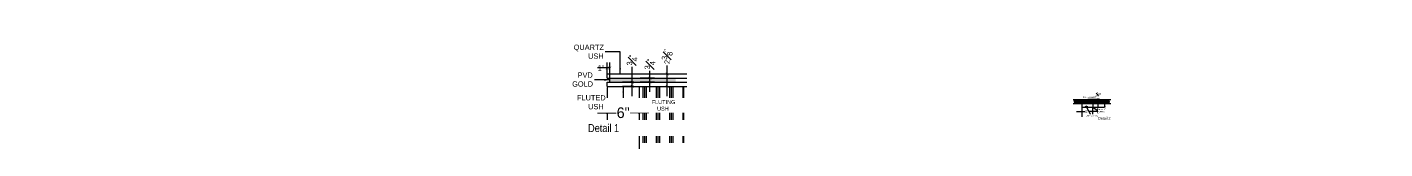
# Model space of a CAD drawing. Header units: inches. Extents: x -109431 to 29005, y -34715 to -1756.
# Drawn here: x -42350 to -42095.5, y -12425.2 to -12402.3 of the extents above; entities that cross this region are included whole.
import ezdxf

# ---------------------------------------------------------------- set-up
doc = ezdxf.new("R2010")
doc.units = ezdxf.units.IN
doc.header["$LTSCALE"] = 0.05
doc.header["$MEASUREMENT"] = 0
doc.header["$PDMODE"] = 3
doc.header["$PDSIZE"] = -4
doc.linetypes.add('DASHED2', pattern=[0.375, 0.25, -0.125])
doc.layers.get('Defpoints').update_dxf_attribs({"linetype": 'DASHED2'})
doc.layers.add('Civil Dimension - Text', color=7, linetype='Continuous')
doc.layers.add('text', color=4, linetype='Continuous')
doc.layers.add('hatch', color=7, linetype='Continuous', lineweight=25)
doc.styles.add('4MMOF3-8', font='ARIALN.TTF', dxfattribs={"height": 5.12})
doc.styles.add('9-128OF1-4', font='ARIALN.TTF', dxfattribs={"height": 3.0792})
doc.styles.get("Standard").update_dxf_attribs({"font": 'stylu.ttf', "height": 6})
doc.styles.add('style2', font='stylu.ttf')
doc.dimstyles.new('Annotative', dxfattribs={"dimtxt": 0.18, "dimasz": 0.18, "dimexe": 0.18, "dimexo": 0.0625, "dimgap": 0.09, "dimtad": 0, "dimtih": 1, "dimtoh": 1, "dimdec": 4, "dimzin": 0, "dimdsep": 46, "dimtxsty": 'Standard', "dimcen": 0.09, "dimadec": 0, "dimazin": 0, "dimtfac": 1, "dimtdec": 4, "dimtofl": 0, "dimtmove": 0, "dimatfit": 3, "dimfxl": 1, "dimtolj": 1, "dimtzin": 0, "dimarcsym": 0})
doc.dimstyles.new('DIM 1-4', dxfattribs={"dimtxt": 3.0792, "dimasz": 1.82, "dimexe": 1.82, "dimexo": 0, "dimgap": 0.09, "dimtad": 0, "dimzin": 0, "dimdsep": 46, "dimlunit": 4, "dimtxsty": '9-128OF1-4', "dimblk": 'ARCHTICK', "dimcen": 1.8125, "dimdle": 1.82, "dimclrd": 8, "dimclre": 8, "dimadec": 0, "dimazin": 0, "dimtfac": 1, "dimtofl": 0, "dimtmove": 0, "dimatfit": 3, "dimldrblk": 'OPEN90', "dimfxl": 1, "dimtolj": 1, "dimtzin": 0, "dimlwd": -1, "dimarcsym": 0})

# ---------------------------------------------------------------- blocks, each defined once
blk = doc.blocks.new('_ArchTick')
at = {"color": 0, "const_width": 0.15}
blk.add_lwpolyline([(-0.5, -0.5), (0.5, 0.5)], dxfattribs=at)
blk = doc.blocks.new('*D832')
at = {"layer": 'Civil Dimension - Text', "color": 8, "lineweight": -2, "ltscale": 50, "transparency": 16777216}
for p, q in [((-42241.3, -12413.65), (-42241.3, -12420.23)), ((-42235.29, -12413.65), (-42235.29, -12420.23))]:
    blk.add_line(p, q, dxfattribs=at)
at = {"layer": 'Civil Dimension - Text', "color": 8, "ltscale": 50, "transparency": 16777216}
for p, q in [((-42243.12, -12418.41), (-42239.61, -12418.41)), ((-42233.47, -12418.41), (-42236.99, -12418.41))]:
    blk.add_line(p, q, dxfattribs=at)
at = {"layer": 'Defpoints', "color": 0, "ltscale": 50, "transparency": 16777216}
for p in [(-42241.3, -12413.65), (-42235.29, -12413.65), (-42241.3, -12418.41)]:
    blk.add_point(p, dxfattribs=at)
at = {"layer": 'Civil Dimension - Text', "color": 8, "ltscale": 50, "transparency": 16777216, "xscale": 0.5, "yscale": 0.5, "zscale": 0.5, "rotation": 180}
blk.add_blockref('_ArchTick', (-42241.3, -12418.41), dxfattribs=at)
at = {"layer": 'Civil Dimension - Text', "color": 8, "ltscale": 50, "transparency": 16777216, "xscale": 0.5, "yscale": 0.5, "zscale": 0.5}
blk.add_blockref('_ArchTick', (-42235.29, -12418.41), dxfattribs=at)
at = {"layer": 'Civil Dimension - Text', "color": 0, "lineweight": 15, "ltscale": 50, "transparency": 16777216, "insert": (-42238.3, -12418.41), "char_height": 3, "attachment_point": 5, "style": 'style2'}
blk.add_mtext('\\A1;{\\H0.66667x;6"}', dxfattribs=at)
blk = doc.blocks.new('_Open90')
at = {"color": 0, "linetype": 'ByBlock', "lineweight": -2}
for p, q in [((0, 0), (-1, 0)), ((-0.5, 0.5), (0, 0)), ((0, 0), (-0.5, -0.5))]:
    blk.add_line(p, q, dxfattribs=at)
blk = doc.blocks.new('*D833')
at = {"layer": 'Civil Dimension - Text', "color": 8, "ltscale": 50, "transparency": 16777216}
for p, q in [((-42230.06, -12411.11), (-42230.06, -12409.55)), ((-42230.06, -12415.27), (-42230.06, -12411.11))]:
    blk.add_line(p, q, dxfattribs=at)
at = {"layer": 'Civil Dimension - Text', "color": 8, "lineweight": -2, "ltscale": 50, "transparency": 16777216}
for p, q in [((-42230.31, -12411.11), (-42228.24, -12411.11)), ((-42230.31, -12413.45), (-42228.24, -12413.45))]:
    blk.add_line(p, q, dxfattribs=at)
at = {"layer": 'Defpoints', "color": 0, "ltscale": 50, "transparency": 16777216}
for p in [(-42230.31, -12411.11), (-42230.06, -12411.11), (-42230.31, -12413.45)]:
    blk.add_point(p, dxfattribs=at)
at = {"layer": 'Civil Dimension - Text', "color": 8, "ltscale": 50, "transparency": 16777216, "xscale": 0.5, "yscale": 0.5, "zscale": 0.5}
for p, rotation in [((-42230.06, -12411.11), 90), ((-42230.06, -12413.45), 270)]:
    blk.add_blockref('_ArchTick', p, dxfattribs=dict(at, rotation=rotation))
at = {"layer": 'Civil Dimension - Text', "color": 0, "lineweight": 15, "ltscale": 50, "transparency": 16777216, "insert": (-42230.06, -12407.85), "char_height": 3, "attachment_point": 5, "rotation": 90, "style": 'style2'}
blk.add_mtext('\\A1;{\\H0.33333x;2{\\H1x;\\S3#8;}"}', dxfattribs=at)
blk = doc.blocks.new('*D834')
at = {"layer": 'Civil Dimension - Text', "color": 8, "ltscale": 50, "transparency": 16777216}
for p, q in [((-42236.62, -12412.67), (-42236.62, -12409.77)), ((-42236.62, -12415.27), (-42236.62, -12412.67))]:
    blk.add_line(p, q, dxfattribs=at)
at = {"layer": 'Civil Dimension - Text', "color": 8, "lineweight": -2, "ltscale": 50, "transparency": 16777216}
for p, q in [((-42236.33, -12412.67), (-42238.44, -12412.67)), ((-42236.33, -12413.45), (-42238.44, -12413.45))]:
    blk.add_line(p, q, dxfattribs=at)
at = {"layer": 'Defpoints', "color": 0, "ltscale": 50, "transparency": 16777216}
for p in [(-42236.62, -12412.67), (-42236.33, -12412.67), (-42236.33, -12413.45)]:
    blk.add_point(p, dxfattribs=at)
at = {"layer": 'Civil Dimension - Text', "color": 8, "ltscale": 50, "transparency": 16777216, "xscale": 0.5, "yscale": 0.5, "zscale": 0.5}
for p, rotation in [((-42236.62, -12412.67), 90), ((-42236.62, -12413.45), 270)]:
    blk.add_blockref('_ArchTick', p, dxfattribs=dict(at, rotation=rotation))
at = {"layer": 'Civil Dimension - Text', "color": 0, "lineweight": 15, "ltscale": 50, "transparency": 16777216, "insert": (-42236.62, -12408.5), "char_height": 3, "attachment_point": 5, "rotation": 90, "style": 'style2'}
blk.add_mtext('\\A1;{\\H0.33333x;{\\H1x;\\S3#4;}"}', dxfattribs=at)
blk = doc.blocks.new('*D835')
at = {"layer": 'Civil Dimension - Text', "color": 8, "ltscale": 50, "transparency": 16777216}
for p, q in [((-42233.29, -12411.89), (-42233.29, -12410.51)), ((-42233.29, -12414.49), (-42233.29, -12411.89))]:
    blk.add_line(p, q, dxfattribs=at)
at = {"layer": 'Civil Dimension - Text', "color": 8, "lineweight": -2, "ltscale": 50, "transparency": 16777216}
for p, q in [((-42232.44, -12411.89), (-42235.11, -12411.89)), ((-42232.44, -12412.67), (-42235.11, -12412.67))]:
    blk.add_line(p, q, dxfattribs=at)
at = {"layer": 'Defpoints', "color": 0, "ltscale": 50, "transparency": 16777216}
for p in [(-42233.29, -12411.89), (-42232.44, -12411.89), (-42232.44, -12412.67)]:
    blk.add_point(p, dxfattribs=at)
at = {"layer": 'Civil Dimension - Text', "color": 8, "ltscale": 50, "transparency": 16777216, "xscale": 0.5, "yscale": 0.5, "zscale": 0.5}
for p, rotation in [((-42233.29, -12411.89), 90), ((-42233.29, -12412.67), 270)]:
    blk.add_blockref('_ArchTick', p, dxfattribs=dict(at, rotation=rotation))
at = {"layer": 'Civil Dimension - Text', "color": 0, "lineweight": 15, "ltscale": 50, "transparency": 16777216, "insert": (-42233.29, -12409.24), "char_height": 3, "attachment_point": 5, "rotation": 90, "style": 'style2'}
blk.add_mtext('\\A1;{\\H0.33333x;{\\H1x;\\S3#4;}"}', dxfattribs=at)
blk = doc.blocks.new('*D836')
at = {"layer": 'Civil Dimension - Text', "color": 8, "ltscale": 50, "transparency": 16777216}
for p, q in [((-42240.8, -12409.97), (-42243.12, -12409.97)), ((-42241.3, -12409.97), (-42241.91, -12409.97))]:
    blk.add_line(p, q, dxfattribs=at)
at = {"layer": 'Civil Dimension - Text', "color": 8, "lineweight": -2, "ltscale": 50, "transparency": 16777216}
for p, q in [((-42241.3, -12411.89), (-42241.3, -12408.97)), ((-42240.8, -12411.89), (-42240.8, -12408.97))]:
    blk.add_line(p, q, dxfattribs=at)
at = {"layer": 'Defpoints', "color": 0, "ltscale": 50, "transparency": 16777216}
for p in [(-42240.8, -12409.97), (-42241.3, -12411.89), (-42240.8, -12411.89)]:
    blk.add_point(p, dxfattribs=at)
at = {"layer": 'Civil Dimension - Text', "color": 8, "ltscale": 50, "transparency": 16777216, "xscale": 0.5, "yscale": 0.5, "zscale": 0.5, "rotation": 180}
blk.add_blockref('_ArchTick', (-42241.3, -12409.97), dxfattribs=at)
at = {"layer": 'Civil Dimension - Text', "color": 8, "ltscale": 50, "transparency": 16777216, "xscale": 0.5, "yscale": 0.5, "zscale": 0.5}
blk.add_blockref('_ArchTick', (-42240.8, -12409.97), dxfattribs=at)
at = {"layer": 'Civil Dimension - Text', "color": 0, "lineweight": 15, "ltscale": 50, "transparency": 16777216, "insert": (-42242.44, -12409.97), "char_height": 3, "attachment_point": 5, "style": 'style2'}
blk.add_mtext('\\A1;{\\H0.33333x;1"}', dxfattribs=at)
blk = doc.blocks.new('*D837')
at = {"layer": 'Civil Dimension - Text', "color": 8, "lineweight": -2, "ltscale": 50, "transparency": 16777216}
for p, q in [((-42152.35, -12417.38), (-42152.35, -12419.19)), ((-42150.35, -12417.38), (-42150.35, -12419.19))]:
    blk.add_line(p, q, dxfattribs=at)
at = {"layer": 'Civil Dimension - Text', "color": 8, "ltscale": 50, "transparency": 16777216}
for p, q in [((-42153.35, -12418.19), (-42151.74, -12418.19)), ((-42149.35, -12418.19), (-42150.97, -12418.19))]:
    blk.add_line(p, q, dxfattribs=at)
at = {"layer": 'Defpoints', "color": 0, "ltscale": 50, "transparency": 16777216}
for p in [(-42152.35, -12417.38), (-42150.35, -12417.38), (-42150.35, -12418.19)]:
    blk.add_point(p, dxfattribs=at)
at = {"layer": 'Civil Dimension - Text', "color": 8, "ltscale": 50, "transparency": 16777216, "xscale": 0.25, "yscale": 0.25, "zscale": 0.25, "rotation": 180}
blk.add_blockref('_ArchTick', (-42152.35, -12418.19), dxfattribs=at)
at = {"layer": 'Civil Dimension - Text', "color": 8, "ltscale": 50, "transparency": 16777216, "xscale": 0.25, "yscale": 0.25, "zscale": 0.25}
blk.add_blockref('_ArchTick', (-42150.35, -12418.19), dxfattribs=at)
at = {"layer": 'Civil Dimension - Text', "color": 0, "lineweight": 15, "ltscale": 50, "transparency": 16777216, "insert": (-42151.35, -12418.19), "char_height": 3, "attachment_point": 5, "style": 'style2'}
blk.add_mtext('\\A1;{\\H0.16667x;2"}', dxfattribs=at)
blk = doc.blocks.new('*D838')
at = {"layer": 'Civil Dimension - Text', "color": 8, "lineweight": -2, "ltscale": 50, "transparency": 16777216}
for p, q in [((-42148.98, -12415.93), (-42151.08, -12415.93)), ((-42148.98, -12416.68), (-42151.08, -12416.68))]:
    blk.add_line(p, q, dxfattribs=at)
at = {"layer": 'Civil Dimension - Text', "color": 8, "ltscale": 50, "transparency": 16777216}
for p, q in [((-42149.26, -12415.93), (-42149.26, -12415.66)), ((-42149.26, -12418.5), (-42149.26, -12415.93))]:
    blk.add_line(p, q, dxfattribs=at)
at = {"layer": 'Defpoints', "color": 0, "ltscale": 50, "transparency": 16777216}
for p in [(-42149.26, -12415.93), (-42148.98, -12415.93), (-42148.98, -12416.68)]:
    blk.add_point(p, dxfattribs=at)
at = {"layer": 'Civil Dimension - Text', "color": 8, "ltscale": 50, "transparency": 16777216, "xscale": 0.25, "yscale": 0.25, "zscale": 0.25}
for p, rotation in [((-42149.26, -12415.93), 90), ((-42149.26, -12416.68), 270)]:
    blk.add_blockref('_ArchTick', p, dxfattribs=dict(at, rotation=rotation))
at = {"layer": 'Civil Dimension - Text', "color": 0, "lineweight": 15, "ltscale": 50, "transparency": 16777216, "insert": (-42149.26, -12414.98), "char_height": 3, "attachment_point": 5, "rotation": 90, "style": 'style2'}
blk.add_mtext('\\A1;{\\H0.16667x;{\\H1x;\\S3#4;}"}', dxfattribs=at)

msp = doc.modelspace()

# ---------------------------------------------------------------- hatches: boundary and pattern name
at = {"layer": 'Civil Dimension - Text', "ltscale": 50, "true_color": 0xf8f6b0}
h = msp.add_hatch(color=51, dxfattribs=at)
h.dxf.hatch_style = 1
h.paths.add_polyline_path([(-42228.48552, -12411.8942), (-42240.79756, -12411.8942), (-42240.79756, -12412.6742), (-42228.48552, -12412.6742)])
at = {"layer": 'Civil Dimension - Text', "ltscale": 50}
h = msp.add_hatch(dxfattribs=at)
h.set_pattern_fill('PLAST', color=256, scale=10, angle=90)
h.set_pattern_definition([(90, (29148.5933, -3967.335), (-2.5, 2e-16), []), (90, (29148.2808, -3967.335), (-2.5, 2e-16), []), (90, (29147.9683, -3967.335), (-2.5, 2e-16), [])])
h.paths.add_polyline_path([(-42226.97051, -12413.4542), (-42235.29416, -12413.4542), (-42235.29416, -12424.07545), (-42226.97051, -12424.07545)])
at = {"layer": 'hatch', "ltscale": 50}
h = msp.add_hatch(dxfattribs=at)
h.set_pattern_fill('ANSI31', color=36)
h.set_pattern_definition([(45, (29805.43217, -4005.56854), (-0.08838834765, 0.08838834765), [])])
h.paths.add_polyline_path([(-42147.16859, -12415.93099), (-42153.77776, -12415.93099), (-42153.77776, -12416.68099), (-42147.16859, -12416.68099)])

# ---------------------------------------------------------------- linework, layer by layer
at = {"color": 36, "ltscale": 50}
for p, q in [((-42153.96129, -12415.93099), (-42146.90534, -12415.93099)), ((-42153.96129, -12416.68099), (-42146.90534, -12416.68099))]:
    msp.add_line(p, q, dxfattribs=at)
at = {"ltscale": 50}
for p, q in [((-42152.35128, -12416.68099), (-42152.35128, -12417.38099)), ((-42152.35128, -12417.38099), (-42150.35128, -12417.38099)), ((-42150.35128, -12417.38099), (-42150.23628, -12417.27969)), ((-42150.12128, -12417.38099), (-42150.23628, -12417.27969)), ((-42150.12128, -12417.38099), (-42148.12128, -12417.38099)), ((-42148.12128, -12417.38099), (-42148.00628, -12417.27969)), ((-42147.89128, -12417.38099), (-42148.00628, -12417.27969))]:
    msp.add_line(p, q, dxfattribs=at)
at = {"layer": 'Civil Dimension - Text', "ltscale": 50}
for p, q in [((-42241.29756, -12411.8942), (-42241.29756, -12411.1142)), ((-42241.29756, -12411.1142), (-42226.39307, -12411.1142)), ((-42241.29756, -12411.8942), (-42226.39307, -12411.8942)), ((-42241.29756, -12413.4542), (-42241.29756, -12412.6742)), ((-42241.29756, -12412.6742), (-42226.39307, -12412.6742)), ((-42240.79756, -12412.6742), (-42240.79756, -12411.8942)), ((-42241.29756, -12413.4542), (-42226.39307, -12413.4542)), ((-42235.29416, -12413.4542), (-42235.29416, -12425.16683)), ((-42226.97051, -12413.4542), (-42226.97051, -12424.07545))]:
    msp.add_line(p, q, dxfattribs=at)

# ---------------------------------------------------------------- dimensions: what is measured, and where the dimension line sits
at = {"layer": 'Civil Dimension - Text', "lineweight": 15, "ltscale": 50}
dim = msp.add_linear_dim(base=(-42149.26263, -12415.93099), p1=(-42148.97841, -12416.68099), p2=(-42148.97841, -12415.93099), angle=90, text='{\\H0.16667x;<>}', dimstyle='DIM 1-4', override={"dimtxt": 3, "dimasz": 0.25, "dimdec": 3, "dimtxsty": 'style2', "dimtdec": 3, "dimfxl": 0, "dimfrac": 1, "dimarcsym": 1}, dxfattribs=at)
dim.commit()
dim.dimension.update_dxf_attribs({"geometry": '*D838', "text_midpoint": (-42149.26263, -12414.98473), "dimtype": 160})
for base, p1, p2, text, override, picture, middle in [((-42241.29756, -12418.40838), (-42235.29416, -12413.647), (-42241.29756, -12413.647), '{\\H0.66667x;<>}', {"dimtxt": 3, "dimasz": 0.5, "dimdec": 3, "dimtxsty": 'style2', "dimtdec": 3, "dimfxl": 0, "dimfrac": 1, "dimarcsym": 1}, '*D832', (-42238.29586, -12418.40838)), ((-42150.35128, -12418.19382), (-42152.35128, -12417.38099), (-42150.35128, -12417.38099), '{\\H0.16667x;<>}', {"dimtxt": 3, "dimasz": 0.25, "dimexe": 1, "dimdec": 3, "dimtxsty": 'style2', "dimdle": 1, "dimtdec": 3, "dimfxl": 0, "dimfrac": 1, "dimarcsym": 1}, '*D837', (-42151.35128, -12418.19382))]:
    dim = msp.add_linear_dim(base=base, p1=p1, p2=p2, text=text, dimstyle='DIM 1-4', override=override, dxfattribs=at)
    dim.commit()
    dim.dimension.update_dxf_attribs({"geometry": picture, "text_midpoint": middle})

# ---------------------------------------------------------------- leaders
at = {"layer": 'Civil Dimension - Text', "ltscale": 50}
for points, dimstyle, override in [([(-42238.87535, -12411.05142), (-42238.87535, -12406.92986), (-42244.49827, -12406.92986)], 'Annotative', {"dimscale": 0, "dimasz": 1}), ([(-42240.89857, -12412.24564), (-42246.04811, -12412.24564)], 'Annotative', {"dimscale": 0, "dimasz": 1}), ([(-42151.59411, -12417.10969), (-42150.67993, -12418.84217)], 'DIM 1-4', {"dimasz": 0.5, "dimclrt": 256, "dimfxl": 0, "dimarcsym": 1}), ([(-42151.08395, -12416.57121), (-42151.07436, -12415.77482)], 'DIM 1-4', {"dimasz": 0.25, "dimclrt": 256, "dimfxl": 0, "dimarcsym": 1})]:
    msp.add_leader(points, dimstyle=dimstyle, override=override, dxfattribs=at)

# ---------------------------------------------------------------- next in the draw order: texts
at = {"layer": 'text', "ltscale": 10, "attachment_point": 4, "style": '4MMOF3-8', "bg_fill": 2}
for s, width, insert, char_height in [('\\pi102.67019;{\\fStylus BT|b0|i0|c0|p34;\\C32;\\c2648525;PVD \\P\\pi101.64749;GOLD}', 105.2982983, (-42349.51401, -12412.16541), 1), ('{\\C244;\\c1973145;Detail 1}', 53.4935154, (-42244.88242, -12421.29199), 1.5)]:
    msp.add_mtext_dynamic_manual_height_columns(s, width=width, gutter_width=15.396, heights=[0], dxfattribs=dict(at, insert=insert, char_height=char_height))
at = {"layer": 'text', "ltscale": 50, "char_height": 0.25, "attachment_point": 4, "style": '4MMOF3-8', "bg_fill": 2}
for s, insert in [('{\\C32;\\c2648525;Flexi ply support}', (-42152.28508, -12415.47059)), ('{\\C32;\\c2648525;USH QUARTZ}', (-42151.54732, -12418.96097))]:
    msp.add_mtext_dynamic_manual_height_columns(s, width=53.4935154, gutter_width=15.396, heights=[0], dxfattribs=dict(at, insert=insert))

# ---------------------------------------------------------------- next in the draw order: dimensions: what is measured, and where the dimension line sits
at = {"layer": 'Civil Dimension - Text', "lineweight": 15, "ltscale": 50}
dim = msp.add_linear_dim(base=(-42240.79756, -12409.97185), p1=(-42241.29756, -12411.8942), p2=(-42240.79756, -12411.8942), text='{\\H0.33333x;1"}', dimstyle='DIM 1-4', override={"dimtxt": 3, "dimasz": 0.5, "dimexe": 1, "dimdec": 3, "dimtxsty": 'style2', "dimtdec": 3, "dimfxl": 0, "dimfrac": 1, "dimarcsym": 1}, dxfattribs=at)
dim.commit()
dim.dimension.update_dxf_attribs({"geometry": '*D836', "text_midpoint": (-42242.44499, -12409.97185), "dimtype": 160})

# ---------------------------------------------------------------- next in the draw order: leaders
at = {"layer": 'Civil Dimension - Text', "ltscale": 50}
for points, dimstyle, override in [([(-42238.29018, -12413.58657), (-42238.29018, -12416.47427), (-42244.16805, -12416.47427)], 'Annotative', {"dimscale": 0, "dimasz": 1}), ([(-42150.22829, -12417.42879), (-42149.31723, -12417.96205)], 'DIM 1-4', {"dimasz": 0.25, "dimclrt": 256, "dimfxl": 0, "dimarcsym": 1})]:
    msp.add_leader(points, dimstyle=dimstyle, override=override, dxfattribs=at)

# ---------------------------------------------------------------- next in the draw order: texts
at = {"layer": 'text', "ltscale": 10, "char_height": 1, "attachment_point": 4, "style": '4MMOF3-8', "bg_fill": 2}
for s, insert in [('\\pi99.91909;{\\fStylus BT|b0|i0|c0|p34;\\C32;\\c2648525;QUARTZ \\P\\pi102.62992;USH}', (-42347.49857, -12406.93978)), ('\\pi100.54134;{\\fStylus BT|b0|i0|c0|p34;\\C32;\\c2648525;FLUTED \\P\\pi102.62992;USH}', (-42347.49857, -12416.42681))]:
    msp.add_mtext_dynamic_manual_height_columns(s, width=105.2982983, gutter_width=15.396, heights=[0], dxfattribs=dict(at, insert=insert))
at = {"layer": 'text', "ltscale": 50, "insert": (-42149.19713, -12417.96379), "char_height": 0.25, "attachment_point": 4, "style": '4MMOF3-8', "bg_fill": 2}
msp.add_mtext_dynamic_manual_height_columns('{\\C32;\\c2648525;6mm "V"\\PGroove}', width=53.4935154, gutter_width=15.396, heights=[0], dxfattribs=at)

# ---------------------------------------------------------------- next in the draw order: linework, layer by layer
at = {"ltscale": 50}
for p, q in [((-42150.23628, -12417.27969), (-42150.23628, -12416.68099)), ((-42148.00628, -12417.27969), (-42148.00628, -12416.68099))]:
    msp.add_line(p, q, dxfattribs=at)

# ---------------------------------------------------------------- next in the draw order: texts
at = {"layer": 'text', "ltscale": 10, "insert": (-42283.59865, -12417.02396), "char_height": 0.75, "attachment_point": 4, "style": '4MMOF3-8', "bg_fill": 2}
msp.add_mtext_dynamic_manual_height_columns('\\pi50.65144;{\\fStylus BT|b0|i0|c0|p34;\\C32;\\c2648525;FLUTING\\P\\pi51.64851;USH}', width=105.2982983, gutter_width=15.396, heights=[0], dxfattribs=at)
at = {"layer": 'text', "ltscale": 50, "insert": (-42149.28638, -12419.44867), "char_height": 0.5, "attachment_point": 4, "style": '4MMOF3-8', "bg_fill": 2}
msp.add_mtext_dynamic_manual_height_columns('{\\C244;\\c1973145;Detail 2}', width=53.4935154, gutter_width=15.396, heights=[0], dxfattribs=at)

# ---------------------------------------------------------------- next in the draw order: dimensions: what is measured, and where the dimension line sits
at = {"layer": 'Civil Dimension - Text', "lineweight": 15, "ltscale": 50}
for base, p1, p2, picture, middle in [((-42230.05681, -12411.1142), (-42230.31444, -12413.4542), (-42230.31444, -12411.1142), '*D833', (-42230.05681, -12407.84986)), ((-42236.61508, -12412.6742), (-42236.32632, -12413.4542), (-42236.32632, -12412.6742), '*D834', (-42236.61508, -12408.49889)), ((-42233.29298, -12411.8942), (-42232.43713, -12412.6742), (-42232.43713, -12411.8942), '*D835', (-42233.29298, -12409.2424))]:
    dim = msp.add_linear_dim(base=base, p1=p1, p2=p2, angle=90, text='{\\H0.33333x;<>}', dimstyle='DIM 1-4', override={"dimtxt": 3, "dimasz": 0.5, "dimdec": 3, "dimtxsty": 'style2', "dimtdec": 3, "dimfxl": 0, "dimfrac": 1, "dimarcsym": 1}, dxfattribs=at)
    dim.commit()
    dim.dimension.update_dxf_attribs({"geometry": picture, "text_midpoint": middle, "dimtype": 160})

doc.saveas('drawing.dxf')
